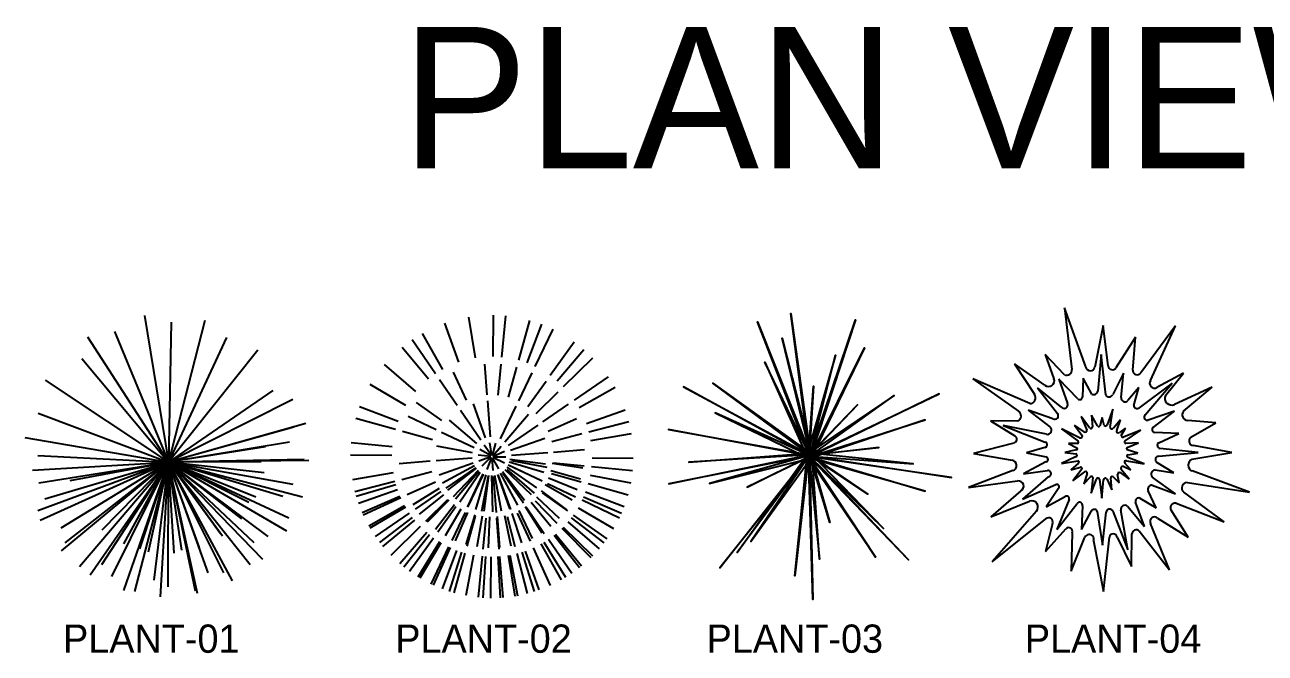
# Model space of a CAD drawing. Extents: x 7.4 to 18.5, y -3.8 to 7.
# Drawn here: x 7.497 to 11.885, y 4.81 to 7.033 of the extents above; entities that cross this region are included whole.
import ezdxf

# ---------------------------------------------------------------- set-up
doc = ezdxf.new("R2010")
doc.units = 0
doc.header["$MEASUREMENT"] = 0
doc.layers.get('0').update_dxf_attribs({"linetype": 'CONTINUOUS'})
doc.layers.add('L-PLNT-TREE', color=7, linetype='CONTINUOUS')
doc.styles.get("Standard").update_dxf_attribs({"font": 'hand1.shx'})

# ---------------------------------------------------------------- blocks, each defined once
blk = doc.blocks.new('CONIFER-01')
at = {"color": 0}
for p in [(-0.085, 0.5331), (0.129, 0.5163), (0.01, 0.5102), (-0.286, 0.4578), (-0.1903, 0.4772), (0.2054, 0.4554), (0.3159, 0.4106), (-0.3061, 0.3813), (-0.4365, 0.3047), (0.3687, 0.2689), (0.4406, 0.2359), (-0.4614, 0.1881), (0.4856, 0.1513), (0.4431, 0.1383), (-0.5081, 0.1023), (0.4286, 0.0852), (0.3431, 0.0689), (-0.4814, -0.0139), (-0.4623, 0.0378), (-0.4621, -0.156), (-0.4585, -0.0579), (-0.4536, -0.1909), (-0.4368, -0.1147), (-0.3791, -0.2176), (-0.3781, -0.2987), (-0.3651, -0.2708), (-0.3478, -0.0505), (-0.3142, -0.3541), (-0.2773, -0.3833), (-0.2354, -0.3468), (-0.2347, -0.2242), (-0.2002, -0.3891), (-0.1581, -0.2742), (-0.158, -0.4389), (-0.1188, -0.4431), (-0.1017, -0.2918), (-0.0711, -0.3026), (-0.0505, -0.4031), (-0.0283, -0.4617), (-0.0007, -0.4266), (0.4798, 0.0248), (0.4972, 0.0202), (0.3278, 0.0154), (0.4743, -0.1094), (0.4188, -0.2287), (0.3381, -0.0225), (0.3342, -0.3296), (0.3097, -0.1095), (0.2264, -0.4051), (0.2597, -0.1862), (0.1028, -0.4502), (0.1916, -0.2473), (0.1099, -0.2887), (0.0204, -0.3076), (0.4261, -0.183), (0.4052, -0.1067), (0.4408, -0.0647), (0.2896, -0.3487), (0.3029, -0.2707), (0.3529, -0.2477), (0.2843, -0.1273), (0.0959, -0.4412), (0.1409, -0.3761), (0.1959, -0.3764), (0.1847, -0.2383), (0.0474, -0.2968)]:
    blk.add_line(p, (0.0002, 0.0143), dxfattribs=at)
at = {"color": 0, "flags": 1}
for tag, p in [('SIZE', (0.0092, 0.0202)), ('ITEM', (0.0092, -0.0499))]:
    blk.add_attdef(tag, p, '', height=0.0409, dxfattribs=at)
blk = doc.blocks.new('PLANT-01')
blk.add_blockref('CONIFER-01', (0.0098, 0.0141))
blk = doc.blocks.new('CON-D02')
at = {"color": 0}
for p, q in [((-0.0831, 0.3547), (-0.107, 0.4986)), ((-0.0215, 0.3594), (-0.0201, 0.5052)), ((0.0094, 0.3577), (0.0234, 0.5029)), ((0.07, 0.3463), (0.1091, 0.4868)), ((-0.1991, 0.3139), (-0.2709, 0.4409)), ((-0.1429, 0.3394), (-0.1915, 0.4769)), ((0.0994, 0.3367), (0.1506, 0.4733)), ((0.1278, 0.3245), (0.1907, 0.4561)), ((-0.2254, 0.2976), (-0.3079, 0.4179)), ((0.1809, 0.2931), (0.2657, 0.4117)), ((-0.2501, 0.2791), (-0.3428, 0.3917)), ((0.2052, 0.274), (0.3, 0.3848)), ((0.2278, 0.2529), (0.3319, 0.355)), ((-0.2942, 0.2359), (-0.4051, 0.3307)), ((-0.0418, 0.2234), (-0.0504, 0.3329)), ((-0.0037, 0.2229), (0.0069, 0.3322)), ((0.0338, 0.2158), (0.0632, 0.3216)), ((-0.1487, 0.186), (-0.2109, 0.2765)), ((-0.1155, 0.2046), (-0.161, 0.3046)), ((0.0694, 0.2023), (0.1168, 0.3014)), ((0.1022, 0.1829), (0.166, 0.2722)), ((0.2669, 0.2051), (0.3872, 0.2876)), ((-0.3302, 0.1858), (-0.4558, 0.2599)), ((0.1311, 0.158), (0.2095, 0.2349)), ((0.2832, 0.1789), (0.4102, 0.2506)), ((-0.3569, 0.1301), (-0.4935, 0.1813)), ((-0.2031, 0.1329), (-0.2925, 0.1968)), ((-0.0482, 0.0715), (-0.0908, 0.1921)), ((-0.0303, 0.0752), (-0.0402, 0.2026)), ((0.0053, 0.0682), (0.0604, 0.1835)), ((0.1553, 0.1285), (0.2458, 0.1906)), ((-0.3665, 0.1007), (-0.5071, 0.1398)), ((-0.2226, 0.1001), (-0.3217, 0.1475)), ((-0.0783, 0.0513), (-0.1755, 0.1344)), ((-0.0646, 0.0634), (-0.1369, 0.1688)), ((0.0206, 0.0581), (0.1037, 0.1552)), ((0.1739, 0.0952), (0.2739, 0.1407)), ((0.3087, 0.1226), (0.4462, 0.1712)), ((-0.2361, 0.0645), (-0.3419, 0.0939)), ((-0.0884, 0.0361), (-0.2038, 0.0912)), ((0.0327, 0.0443), (0.1381, 0.1167)), ((0.3176, 0.0931), (0.4589, 0.1295)), ((-0.378, 0.0401), (-0.5231, 0.0541)), ((-0.0271, 0.0087), (-0.0528, 0.0462)), ((-0.0254, 0.0091), (-0.0329, 0.0539)), ((-0.0238, 0.0087), (-0.0116, 0.0525)), ((0.0408, 0.028), (0.1614, 0.0706)), ((0.1865, 0.0592), (0.2929, 0.0867)), ((0.324, 0.0628), (0.4678, 0.0868)), ((-0.3796, 0.0092), (-0.5255, 0.0106)), ((-0.0954, 0.0004), (-0.2229, -0.0095)), ((-0.0943, 0.0187), (-0.22, 0.0421)), ((-0.0292, 0.0063), (-0.0744, 0.0107)), ((-0.0293, 0.0046), (-0.0721, -0.0105)), ((-0.0284, 0.0077), (-0.0676, 0.0308)), ((-0.0287, 0.0031), (-0.0611, -0.0288)), ((-0.0274, 0.0019), (-0.0434, -0.0407)), ((-0.0259, 0.0014), (-0.0223, -0.0439)), ((-0.0242, 0.0016), (-0.0018, -0.038)), ((-0.0225, 0.0077), (0.007, 0.0422)), ((-0.0223, 0.003), (0.0187, -0.0166)), ((-0.0218, 0.0062), (0.0196, 0.025)), ((-0.0217, 0.0045), (0.0238, 0.0041)), ((0.0444, 0.01), (0.1719, 0.02)), ((0.1927, 0.0216), (0.3022, 0.0301)), ((0.3287, 0.0013), (0.4745, -0.0001)), ((-0.2436, -0.0111), (-0.3531, -0.0197)), ((-0.0918, -0.0175), (-0.2123, -0.0601)), ((-0.0875, -0.0271), (-0.1998, -0.088)), ((-0.0837, -0.0339), (-0.189, -0.1062)), ((-0.0817, -0.0359), (-0.1831, -0.1137)), ((-0.0746, -0.0437), (-0.1626, -0.1364)), ((0.0203, -0.0407), (0.113, -0.1288)), ((0.0269, -0.0325), (0.1322, -0.105)), ((0.0274, -0.0408), (0.1245, -0.1239)), ((0.0321, -0.0234), (0.1475, -0.0785)), ((0.0358, -0.0135), (0.1584, -0.0499)), ((0.0375, -0.0256), (0.1528, -0.0807)), ((0.038, -0.0032), (0.1647, -0.02)), ((0.0433, -0.0082), (0.169, -0.0316)), ((0.1874, -0.018), (0.296, -0.0343)), ((0.1922, -0.0165), (0.3015, -0.0271)), ((0.327, -0.0296), (0.4721, -0.0437)), ((-0.375, -0.0523), (-0.5188, -0.0763)), ((-0.3686, -0.0826), (-0.5098, -0.119)), ((-0.2375, -0.0488), (-0.3438, -0.0762)), ((-0.2249, -0.0848), (-0.3249, -0.1302)), ((-0.0715, -0.0476), (-0.1546, -0.1448)), ((-0.0664, -0.0503), (-0.1388, -0.1556)), ((-0.0572, -0.0555), (-0.1123, -0.1709)), ((-0.0563, -0.0577), (-0.1114, -0.1731)), ((-0.0474, -0.0592), (-0.0837, -0.1818)), ((-0.039, -0.0636), (-0.0623, -0.1892)), ((-0.0371, -0.0614), (-0.0538, -0.1881)), ((-0.0265, -0.0619), (-0.0233, -0.1897)), ((-0.0207, -0.0647), (-0.0107, -0.1921)), ((-0.0161, -0.0607), (0.0072, -0.1864)), ((-0.0059, -0.0579), (0.0367, -0.1785)), ((-0.0028, -0.0611), (0.0398, -0.1816)), ((0.0037, -0.0536), (0.0646, -0.166)), ((0.0125, -0.0478), (0.0903, -0.1493)), ((0.0136, -0.0529), (0.086, -0.1583)), ((0.1743, -0.0694), (0.2758, -0.1115)), ((0.1825, -0.0441), (0.2883, -0.0735)), ((0.1851, -0.054), (0.2909, -0.0834)), ((0.3226, -0.0602), (0.466, -0.0869)), ((-0.3653, -0.0945), (-0.5052, -0.1358)), ((-0.3597, -0.1122), (-0.4972, -0.1608)), ((-0.2119, -0.108), (-0.3056, -0.1653)), ((-0.2062, -0.118), (-0.2968, -0.1802)), ((-0.1962, -0.1294), (-0.2822, -0.1977)), ((0.1492, -0.1161), (0.2374, -0.1815)), ((0.1521, -0.1225), (0.2415, -0.1863)), ((0.1632, -0.0935), (0.2587, -0.1477)), ((0.1716, -0.0897), (0.2707, -0.137)), ((0.306, -0.1196), (0.4425, -0.1708)), ((0.3156, -0.0903), (0.4561, -0.1293)), ((-0.3506, -0.1352), (-0.4844, -0.1933)), ((-0.3481, -0.1408), (-0.4809, -0.2012)), ((-0.3342, -0.1684), (-0.4612, -0.2401)), ((-0.3311, -0.1738), (-0.4568, -0.2477)), ((-0.1821, -0.1475), (-0.2605, -0.2245)), ((-0.178, -0.1488), (-0.255, -0.2271)), ((-0.1576, -0.1658), (-0.2245, -0.2529)), ((-0.1532, -0.1724), (-0.217, -0.2618)), ((0.0922, -0.1715), (0.1512, -0.2642)), ((0.0978, -0.1755), (0.1599, -0.2661)), ((0.1134, -0.1554), (0.1832, -0.2402)), ((0.1273, -0.1514), (0.2042, -0.2297)), ((0.1325, -0.1369), (0.2121, -0.2125)), ((0.2792, -0.1753), (0.4049, -0.2494)), ((0.2792, -0.1753), (0.4049, -0.2494)), ((0.2938, -0.1481), (0.4254, -0.2109)), ((0.299, -0.1368), (0.4327, -0.1951)), ((-0.3179, -0.1946), (-0.4381, -0.2772)), ((-0.307, -0.2097), (-0.4228, -0.2984)), ((-0.2993, -0.2194), (-0.4119, -0.3121)), ((-0.1352, -0.1802), (-0.191, -0.2748)), ((-0.1204, -0.1919), (-0.1677, -0.291)), ((-0.1113, -0.1918), (-0.1551, -0.2925)), ((-0.0861, -0.2004), (-0.1173, -0.3057)), ((-0.0847, -0.2054), (-0.1141, -0.3112)), ((-0.0601, -0.2058), (-0.0782, -0.3141)), ((-0.0473, -0.2124), (-0.0578, -0.3218)), ((-0.0336, -0.208), (-0.0384, -0.3178)), ((-0.0091, -0.2129), (-0.0006, -0.3224)), ((-0.007, -0.207), (0.0016, -0.3165)), ((0.0193, -0.2028), (0.0411, -0.3104)), ((0.0285, -0.2068), (0.0559, -0.3131)), ((0.0448, -0.1953), (0.0796, -0.2995)), ((0.0645, -0.1942), (0.11, -0.2941)), ((0.0693, -0.1849), (0.1165, -0.284)), ((0.255, -0.2111), (0.3706, -0.2999)), ((0.2623, -0.2012), (0.381, -0.2859)), ((-0.2787, -0.2424), (-0.3828, -0.3445)), ((-0.2787, -0.2424), (-0.3828, -0.3445)), ((0.2221, -0.248), (0.3243, -0.3521)), ((0.2265, -0.2437), (0.3305, -0.3459)), ((0.2433, -0.2255), (0.3541, -0.3203)), ((-0.2562, -0.2635), (-0.351, -0.3744)), ((-0.2467, -0.2714), (-0.3375, -0.3855)), ((-0.2319, -0.2826), (-0.3166, -0.4013)), ((-0.2113, -0.2963), (-0.2876, -0.4206)), ((-0.206, -0.2995), (-0.2801, -0.4251)), ((0.1482, -0.3035), (0.2199, -0.4305)), ((0.1588, -0.2972), (0.2349, -0.4216)), ((0.1744, -0.2872), (0.2569, -0.4074)), ((0.1943, -0.2725), (0.285, -0.3867)), ((0.1991, -0.2686), (0.2918, -0.3812)), ((-0.1788, -0.3141), (-0.2416, -0.4457)), ((-0.1732, -0.3167), (-0.2337, -0.4494)), ((-0.1504, -0.3262), (-0.2015, -0.4628)), ((-0.1328, -0.3323), (-0.1768, -0.4714)), ((-0.121, -0.3358), (-0.1601, -0.4763)), ((-0.0909, -0.3429), (-0.1176, -0.4862)), ((-0.0909, -0.3429), (-0.1176, -0.4862)), ((-0.0603, -0.3472), (-0.0744, -0.4924)), ((-0.048, -0.3482), (-0.057, -0.4938)), ((-0.0295, -0.3489), (-0.0308, -0.4948)), ((-0.0047, -0.3483), (0.0041, -0.4939)), ((0.0014, -0.3479), (0.0128, -0.4933)), ((0.0321, -0.3442), (0.0561, -0.4881)), ((0.0382, -0.3432), (0.0647, -0.4866)), ((0.0623, -0.3379), (0.0988, -0.4791)), ((0.0802, -0.3328), (0.1239, -0.4719)), ((0.0919, -0.3289), (0.1405, -0.4664)), ((0.1206, -0.3174), (0.181, -0.4502)), ((0.1206, -0.3174), (0.181, -0.4502))]:
    blk.add_line(p, q, dxfattribs=at)
at = {"color": 0, "flags": 1}
for tag, p in [('SIZE', (0, 0)), ('ITEM', (0, -0.0716))]:
    blk.add_attdef(tag, p, '', height=0.0418, dxfattribs=at)
blk = doc.blocks.new('CONIFER-02')
blk.add_blockref('CON-D02', (0.027, -0.0043))
blk = doc.blocks.new('PLANT-02')
blk.add_blockref('CONIFER-02', (0.0071, 0.0206))
blk = doc.blocks.new('CONIFER-03')
at = {"color": 0}
for points in [[(0.0043, -0.0024), (-0.0621, 0.5014), (0.0076, -0.0004)], [(0.0043, -0.0024), (-0.1804, 0.471), (0.0071, 0.0004)], [(0.0043, -0.0024), (0.1671, 0.479), (0.0082, -0.0021)], [(0.0071, 0.0004), (-0.0923, 0.4142), (0.0127, 0.0007)], [(0.0043, -0.0024), (0.0057, -0.0016), (0.0964, 0.3533), (-0.0038, 0.0026)], [(0.0082, -0.0021), (0.1981, 0.3789), (0.0127, -0.0054)], [(0.0043, -0.0024), (0.0049, -0.0009), (-0.1538, 0.3293), (-0.0051, -0.0037)], [(0.0043, -0.0024), (-0.4415, 0.2416), (0.0046, 0.0015)], [(0.0046, 0.0015), (-0.3375, 0.2547), (0.0087, 0.0054)], [(0.0008, -0.0007), (0.0184, 0.2443), (0.0032, -0.0012)], [(0.0043, -0.0024), (0.0059, -0.0027), (0.3035, 0.2109), (0.0013, 0.0066)], [(0.0026, 0.0011), (0.1737, 0.1775), (0.0043, -0.0008)], [(0.0043, -0.0024), (0.463, 0.2164), (0.0073, -0.005)], [(0.0043, -0.0024), (0.0038, -0.0009), (-0.33, 0.1501), (-0.002, -0.0095)], [(0.0043, -0.0024), (-0.4954, 0.0902), (0.0034, 0.0014)], [(0.0073, -0.005), (0.4127, 0.1244), (0.008, -0.0105)], [(0.0043, -0.0024), (-0.494, -0.102), (0.002, 0.0008)], [(0.002, 0.0008), (-0.4228, -0.0252), (0.0027, 0.0064)], [(0.0004, -0.0021), (-0.2516, -0.3451), (-0.0035, 0.002)], [(0.0043, -0.0024), (0.0042, -0.004), (0.2663, -0.26), (0.0127, 0.0021)], [(0.0043, -0.0024), (0.0053, -0.0037), (0.3706, -0.0314), (0.0078, 0.0064)], [(0.0053, 0.0014), (0.2497, 0.0265), (0.0053, -0.0011)], [(0.0043, -0.0024), (0.0029, -0.0015), (-0.3498, -0.1005), (0.004, -0.0119)], [(0.0043, -0.0024), (-0.3134, -0.399), (0.0005, -0.0014)], [(0.0046, -0.0063), (-0.2164, -0.1135), (0.0038, -0.0039)], [(0.0043, -0.0024), (0.0027, -0.0026), (-0.2039, -0.3051), (0.0101, -0.0099)], [(0.0007, -0.0041), (-0.0474, -0.4269), (-0.0047, -0.0024)], [(0.0026, -0.0059), (0.2376, -0.3608), (-0.0025, -0.0082)], [(0.0043, -0.0024), (0.0159, -0.5104), (0.0007, -0.0041)], [(0.0043, -0.0024), (0.3541, -0.371), (0.0028, -0.006)], [(0.0053, -0.0062), (0.4134, -0.127), (0.0028, -0.0112)], [(0.0043, -0.0024), (0.0032, -0.0036), (0.0394, -0.3682), (0.0136, -0.0043)], [(0.0043, -0.0024), (0.5066, -0.0792), (0.0053, -0.0062)], [(0.0082, -0.0027), (0.0754, -0.239), (0.0057, -0.0032)], [(0.0075, -0.0002), (0.2109, -0.138), (0.0059, -0.0021)]]:
    blk.add_lwpolyline(points, dxfattribs=at)
at = {"color": 0, "flags": 1}
for tag, p in [('ITEM', (0.088, 0.0115)), ('SIZE', (0.088, -0.0388))]:
    blk.add_attdef(tag, p, '', height=0.02, dxfattribs=at)
blk = doc.blocks.new('PLANT-03')
blk.add_blockref('CONIFER-03', (0.0232, -0.013))
blk = doc.blocks.new('CONIFER-04')
at = {"layer": 'L-PLNT-TREE', "color": 7}
for p, q in [((-0.0535, 0.3039), (-0.1288, 0.5132)), ((-0.1288, 0.5132), (-0.1028, 0.2946)), ((0.0078, 0.4503), (-0.0213, 0.3034)), ((0.0262, 0.3079), (0.0078, 0.4503)), ((0.2639, 0.4489), (0.1412, 0.2824)), ((0.1748, 0.2558), (0.2639, 0.4489)), ((0.1226, 0.4094), (0.0533, 0.3005)), ((0.1125, 0.2926), (0.1226, 0.4094)), ((-0.1985, 0.2393), (-0.3061, 0.3151)), ((-0.3061, 0.3151), (-0.2346, 0.207)), ((-0.1285, 0.2759), (-0.1971, 0.3474)), ((-0.1971, 0.3474), (-0.166, 0.2619)), ((0.0006, 0.3481), (-0.0111, 0.2185)), ((0.0171, 0.2047), (0.0006, 0.3481)), ((-0.0632, 0.2637), (-0.0656, 0.1969)), ((-0.0322, 0.2079), (-0.0632, 0.2637)), ((0.0799, 0.2822), (0.0417, 0.2057)), ((0.0721, 0.1957), (0.0799, 0.2822)), ((0.1412, 0.2824), (0.1412, 0.2824)), ((0.1412, 0.2824), (0.1412, 0.2824)), ((0.2922, 0.2815), (0.1982, 0.231)), ((0.2284, 0.2025), (0.2922, 0.2815)), ((-0.252, 0.174), (-0.4526, 0.2611)), ((-0.4526, 0.2611), (-0.2913, 0.1475)), ((-0.1379, 0.1603), (-0.2239, 0.2302)), ((-0.2239, 0.2302), (-0.1533, 0.1388)), ((-0.0812, 0.1907), (-0.1493, 0.2604)), ((-0.1493, 0.2604), (-0.1179, 0.174)), ((0.1343, 0.2305), (0.0957, 0.1846)), ((0.1161, 0.1678), (0.1343, 0.2305)), ((0.2516, 0.2462), (0.1352, 0.1593)), ((0.1568, 0.1341), (0.2516, 0.2462)), ((0.3933, 0.2326), (0.2602, 0.1711)), ((0.2921, 0.1474), (0.3933, 0.2326)), ((-0.1698, 0.1206), (-0.2576, 0.151)), ((-0.2576, 0.151), (-0.1806, 0.0915)), ((-0.0118, 0.0949), (-0.0335, 0.1335)), ((-0.0335, 0.1335), (-0.0299, 0.0919)), ((0.0427, 0.1544), (0.0223, 0.0988)), ((0.033, 0.0895), (0.0427, 0.1544)), ((0.2607, 0.1474), (0.1671, 0.1156)), ((0.1854, 0.0899), (0.2607, 0.1474)), ((-0.2935, 0.1118), (-0.3902, 0.1134)), ((-0.3902, 0.1134), (-0.3044, 0.0596)), ((-0.1926, 0.0655), (-0.3464, 0.0962)), ((-0.3464, 0.0962), (-0.1967, 0.0376)), ((-0.0589, 0.0746), (-0.0939, 0.0982)), ((-0.0939, 0.0982), (-0.0671, 0.063)), ((-0.0402, 0.0882), (-0.0698, 0.129)), ((-0.0698, 0.129), (-0.0495, 0.0806)), ((0.0047, 0.1248), (-0.0042, 0.0958)), ((0.0118, 0.0967), (0.0047, 0.1248)), ((0.0697, 0.1161), (0.044, 0.087)), ((0.0561, 0.0791), (0.0697, 0.1161)), ((0.4068, 0.1065), (0.3069, 0.1139)), ((0.318, 0.0552), (0.4068, 0.1065)), ((-0.0754, 0.0531), (-0.1393, 0.0846)), ((-0.1393, 0.0846), (-0.0805, 0.0413)), ((0.0875, 0.0871), (0.0652, 0.0714)), ((0.0722, 0.0616), (0.0875, 0.0871)), ((0.1409, 0.0801), (0.0796, 0.0556)), ((0.0861, 0.0421), (0.1409, 0.0801)), ((0.2752, 0.0683), (0.1901, 0.072)), ((0.2051, 0.0355), (0.2752, 0.0683)), ((-0.3081, 0.0344), (-0.4511, -0.0022)), ((-0.1987, 0.0185), (-0.2634, 0.0003)), ((-0.2634, 0.0003), (-0.1938, -0.0146)), ((-0.0878, 0.0106), (-0.1275, 0.001)), ((-0.1275, 0.001), (-0.0888, -0.0039)), ((-0.0836, 0.0331), (-0.1142, 0.0327)), ((-0.1142, 0.0327), (-0.0854, 0.018)), ((0.1333, 0.0357), (0.0884, 0.0327)), ((0.0934, 0.0193), (0.1333, 0.0357)), ((0.1303, -0.0008), (0.0934, 0.0109)), ((0.2047, -0.0122), (0.3444, 0.0006)), ((0.3444, 0.0006), (0.2088, 0.0157)), ((0.2088, 0.0157), (0.2088, 0.0157)), ((0.2088, 0.0157), (0.2088, 0.0157)), ((0.322, -0.0229), (0.4631, 0.0011)), ((0.4631, 0.0011), (0.3261, 0.0254)), ((-0.4511, -0.0022), (-0.314, -0.0264)), ((-0.1947, -0.0318), (-0.2736, -0.0747)), ((-0.0902, -0.0137), (-0.1394, -0.0377)), ((-0.1394, -0.0377), (-0.082, -0.0289)), ((-0.0798, -0.0368), (-0.1061, -0.0597)), ((0.1064, -0.0598), (0.0845, -0.0365)), ((0.0899, -0.0278), (0.1527, -0.0386)), ((0.1527, -0.0386), (0.095, -0.016)), ((0.095, -0.016), (0.095, -0.016)), ((0.095, -0.016), (0.095, -0.016)), ((0.0957, -0.0069), (0.1303, -0.0008)), ((0.2581, -0.0708), (0.1982, -0.0338)), ((-0.3111, -0.063), (-0.4679, -0.1229)), ((-0.1861, -0.0848), (-0.2769, -0.1638)), ((-0.2736, -0.0747), (-0.1887, -0.0631)), ((-0.1061, -0.0597), (-0.0725, -0.0512)), ((-0.0673, -0.0577), (-0.0988, -0.0993)), ((-0.0988, -0.0993), (-0.0566, -0.0671)), ((-0.0491, -0.0731), (-0.0605, -0.1095)), ((-0.0605, -0.1095), (-0.0374, -0.0848)), ((0.0429, -0.0849), (0.0646, -0.1067)), ((0.0646, -0.1067), (0.059, -0.0771)), ((0.0676, -0.0702), (0.1001, -0.0929)), ((0.1001, -0.0929), (0.072, -0.0591)), ((0.0786, -0.0475), (0.1064, -0.0598)), ((0.1919, -0.0604), (0.2581, -0.0708)), ((0.5257, -0.1388), (0.3232, -0.0643)), ((-0.4679, -0.1229), (-0.2946, -0.0994)), ((-0.2769, -0.1638), (-0.16, -0.1125)), ((-0.1509, -0.1279), (-0.1937, -0.1916)), ((-0.0288, -0.0878), (-0.0347, -0.1424)), ((-0.0347, -0.1424), (-0.0153, -0.0928)), ((-0.0045, -0.0938), (0.0028, -0.1601)), ((0.0028, -0.1601), (0.0086, -0.0957)), ((0.0205, -0.0921), (0.0385, -0.1311)), ((0.0385, -0.1311), (0.0348, -0.0895)), ((0.1814, -0.115), (0.2635, -0.1448)), ((0.2635, -0.1448), (0.1844, -0.089)), ((0.3057, -0.1051), (0.5257, -0.1388)), ((-0.2832, -0.135), (-0.3896, -0.227)), ((-0.3896, -0.227), (-0.2532, -0.1712)), ((-0.1937, -0.1916), (-0.127, -0.1543)), ((-0.1123, -0.1653), (-0.1557, -0.2716)), ((0.1542, -0.2611), (0.1229, -0.1747)), ((0.1372, -0.1603), (0.1959, -0.1941)), ((0.1959, -0.1941), (0.1671, -0.1346)), ((0.4361, -0.2441), (0.2933, -0.139)), ((-0.2282, -0.2066), (-0.3849, -0.3851)), ((-0.1557, -0.2716), (-0.0841, -0.179)), ((-0.065, -0.1875), (-0.0684, -0.2715)), ((-0.0684, -0.2715), (-0.0334, -0.2058)), ((-0.0132, -0.2073), (0.0051, -0.3266)), ((0.0051, -0.3266), (0.0181, -0.2103)), ((0.0416, -0.2061), (0.0949, -0.343)), ((0.0949, -0.343), (0.0706, -0.2027)), ((0.094, -0.1884), (0.1542, -0.2611)), ((0.3082, -0.2989), (0.2484, -0.2032)), ((0.2657, -0.1779), (0.4361, -0.2441)), ((-0.3849, -0.3851), (-0.1947, -0.2331)), ((-0.1711, -0.2502), (-0.1962, -0.3489)), ((0.2422, -0.4135), (0.1748, -0.2495)), ((0.2005, -0.2308), (0.3082, -0.2989)), ((-0.1962, -0.3489), (-0.1239, -0.2688)), ((-0.102, -0.283), (-0.1055, -0.419)), ((-0.1055, -0.419), (-0.0565, -0.2988)), ((0.0088, -0.4908), (0.03, -0.2987)), ((0.0572, -0.2983), (0.1084, -0.4027)), ((0.1084, -0.4027), (0.1099, -0.287)), ((0.1355, -0.2761), (0.2422, -0.4135)), ((-0.0261, -0.3119), (0.0088, -0.4908))]:
    blk.add_line(p, q, dxfattribs=at)
for centre, radius, start, end in [((0.0409, 0.3084), 0.0147, 182.0069, 327.5366), ((-0.1209, 0.2925), 0.0182, 245.2246, 6.7636), ((-0.0374, 0.3066), 0.0164, 189.2698, 348.8027), ((0.1284, 0.2918), 0.0159, 177.1223, 323.6294), ((-0.1853, 0.2549), 0.0205, 229.6054, 19.9978), ((0.1899, 0.2466), 0.0177, 148.567, 298.218), ((-0.2523, 0.1953), 0.0213, 270.9283, 33.4936), ((-0.0748, 0.1972), 0.00915, 225.2421, 357.8833), ((-0.0249, 0.2197), 0.0139, 238.1983, 354.8424), ((0.0291, 0.2119), 0.014, 210.9283, 333.4936), ((0.0853, 0.1933), 0.0135, 169.6054, 319.9978), ((0.2501, 0.1928), 0.0239, 155.9121, 294.8112), ((-0.3034, 0.1303), 0.021, 298.1983, 54.8424), ((-0.1632, 0.1312), 0.0125, 237.8551, 37.7183), ((-0.1297, 0.1698), 0.0125, 229.1036, 19.9697), ((0.128, 0.1689), 0.012, 185.2246, 306.7636), ((0.1637, 0.1258), 0.0108, 129.2698, 288.8027), ((0.3084, 0.1346), 0.0208, 141.8621, 265.7843), ((-0.1896, 0.0799), 0.0147, 258.2214, 52.2431), ((-0.0355, 0.0914), 0.00569, 214.1036, 4.9697), ((-0.0082, 0.097), 0.00416, 210.2421, 342.8833), ((0.0164, 0.101), 0.00631, 223.1983, 339.8424), ((0.0392, 0.0912), 0.00638, 195.9283, 318.4936), ((0.1905, 0.0816), 0.00968, 122.0069, 267.5366), ((-0.3118, 0.0478), 0.0139, 285.2421, 57.8833), ((-0.0724, 0.059), 0.00666, 243.2214, 37.2431), ((-0.0548, 0.0784), 0.00568, 222.8551, 22.7183), ((0.0617, 0.0764), 0.00615, 154.6054, 304.9978), ((0.0775, 0.0607), 0.00546, 170.2246, 291.7636), ((0.329, 0.0422), 0.0171, 130.394, 259.9697), ((-0.2003, 0.0283), 0.00994, 279.5013, 68.6134), ((-0.0872, 0.0145), 0.00396, 261.1573, 62.9044), ((-0.0832, 0.0376), 0.00452, 264.5013, 53.6134), ((0.0881, 0.0376), 0.00491, 114.2698, 273.8027), ((0.0947, 0.0151), 0.0044, 107.0069, 252.5366), ((0.2099, 0.0262), 0.0105, 117.1223, 263.6294), ((-0.3173, -0.0451), 0.019, 289.1036, 79.9697), ((-0.1956, -0.0232), 0.00871, 276.1573, 77.9044), ((-0.0894, -0.0088), 0.00496, 260.5126, 82.7894), ((-0.0814, -0.033), 0.0041, 292.8015, 98.7009), ((0.0884, -0.0329), 0.0053, 73.567, 223.218), ((0.0967, -0.0116), 0.00477, 102.1223, 248.6294), ((0.2044, -0.0239), 0.0117, 88.567, 238.218), ((0.3309, -0.0434), 0.0223, 113.3565, 249.8056), ((-0.1872, -0.0739), 0.0109, 275.5126, 97.7894), ((-0.0713, -0.0556), 0.00457, 332.0772, 104.2373), ((-0.0536, -0.071), 0.0049, 334.6637, 127.3244), ((-0.0338, -0.0882), 0.00502, 4.2767, 137.0053), ((0.0399, -0.0891), 0.00512, 55.394, 184.9697), ((0.0651, -0.076), 0.00623, 66.8621, 190.7843), ((0.0775, -0.0546), 0.00716, 80.9121, 219.8112), ((0.1935, -0.0761), 0.0158, 95.9121, 234.8112), ((-0.2921, -0.1182), 0.0189, 297.8551, 97.7183), ((-0.1564, -0.1207), 0.00903, 307.8015, 113.7009), ((-0.0101, -0.0949), 0.00564, 11.4399, 158.6206), ((0.0153, -0.0963), 0.0067, 38.3565, 174.8056), ((0.1795, -0.1286), 0.0137, 81.8621, 205.7843), ((0.3045, -0.1238), 0.0188, 86.4399, 233.6206), ((-0.2448, -0.1918), 0.0222, 318.2214, 112.2431), ((-0.1221, -0.163), 0.01, 347.0772, 119.2373), ((-0.0756, -0.1856), 0.0108, 349.6637, 142.3244), ((0.1335, -0.1709), 0.0113, 70.394, 199.9697), ((-0.0237, -0.211), 0.011, 19.2767, 152.0053), ((0.0305, -0.2116), 0.0124, 26.4399, 173.6206), ((0.0852, -0.2002), 0.0147, 53.3565, 189.8056), ((0.2626, -0.1944), 0.0167, 79.2767, 212.0053), ((-0.1852, -0.2449), 0.0151, 339.5013, 128.6134), ((0.19, -0.2433), 0.0163, 49.6637, 202.3244), ((-0.1141, -0.2777), 0.0132, 336.1573, 137.9044), ((-0.0412, -0.3051), 0.0165, 335.5126, 157.7894), ((0.0436, -0.3002), 0.0137, 7.8015, 173.7009), ((0.1251, -0.2872), 0.0152, 47.0772, 179.2373)]:
    blk.add_arc(centre, radius, start, end, dxfattribs=at)
blk = doc.blocks.new('PLANT-04')
blk.add_blockref('CONIFER-04', (0.0005, 0.0017))

msp = doc.modelspace()

# ---------------------------------------------------------------- block references
for name, p in [('PLANT-03', (10.2458, 5.524)), ('PLANT-04', (11.3034, 5.5174)), ('PLANT-01', (7.9954, 5.4571)), ('PLANT-02', (9.1408, 5.484))]:
    msp.add_blockref(name, p)

# ---------------------------------------------------------------- texts
for s, height, p in [('PLAN VIEW PLANTS ', 0.5, (8.8304, 6.5257)), ('PLANT-01', 0.1, (7.6324, 4.8117)), ('PLANT-02', 0.1, (8.8076, 4.8117)), ('PLANT-03', 0.1, (9.9089, 4.8117)), ('PLANT-04', 0.1, (11.0348, 4.8117))]:
    msp.add_text(s, height=height).set_placement(p)

doc.saveas('drawing.dxf')
